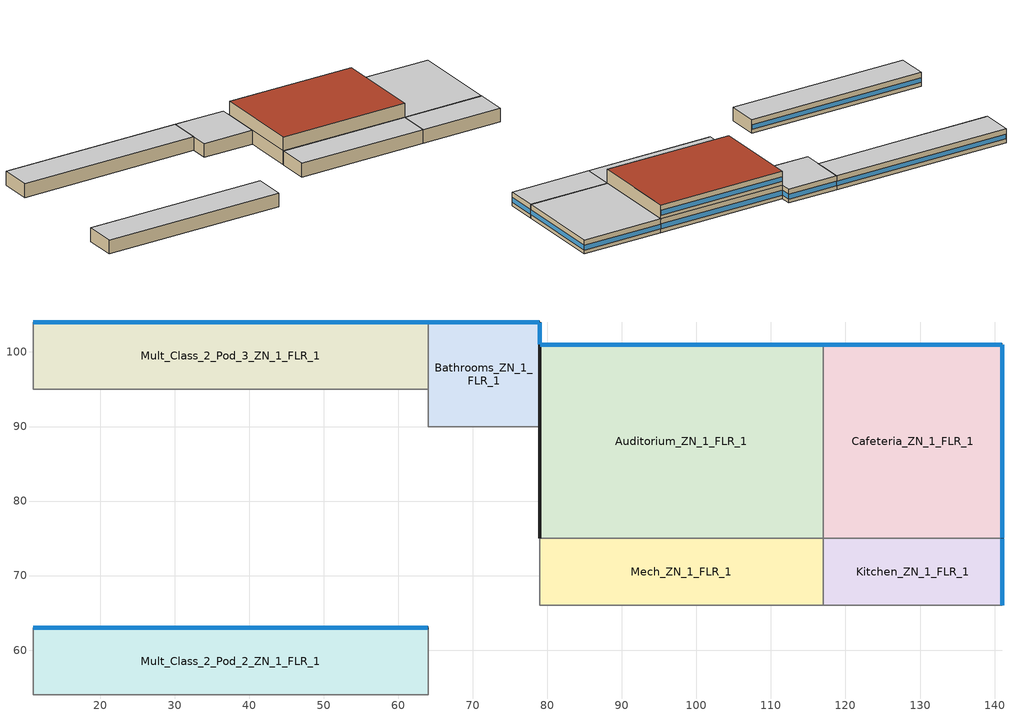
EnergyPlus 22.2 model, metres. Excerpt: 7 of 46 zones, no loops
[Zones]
Auditorium_ZN_1_FLR_1
 floor ground (ext-slab): 79,101 117,101 117,75 79,75 z0
 wall outside (Steel Frame Non-res Ext Wall): 117,101 79,101 79,75 z0:4; 117,101 79,101 79,75 z4:8
 wall to Mech_ZN_1_FLR_1 (int-walls): 79,75 117,75 z0:4
 wall to Cafeteria_ZN_1_FLR_1 (int-walls): 117,75 117,101 z0:4
 wall to Mech_ZN_1_FLR_2 (int-walls): 79,75 117,75 z4:8
 wall to LIBRARY_MEDIA_CENTER_ZN_1_FLR_2 (int-walls): 117,75 117,101 z4:8
 window (Window Non-res Fixed): 116.95,101 79.05,101 z1.1:2.5; 116.95,101 79.05,101 z5.1:6.5
 roof outside (IEAD Non-res Roof): 79,75 117,75 117,101 79,101 z8
Bathrooms_ZN_1_FLR_1
 floor ground (ext-slab): 64,104 79,104 79,90 64,90 z0
 wall outside (Steel Frame Non-res Ext Wall): 79,90 79,101 79,104 64,104 z0:4
 wall to Main_Corridor_ZN_1_FLR_1 (int-walls): 64,90 79,90 z0:4
 wall to Mult_Class_2_Pod_3_ZN_1_FLR_1 (int-walls): 64,104 64,95 z0:4
 wall to Corridor_Pod_3_ZN_1_FLR_1 (int-walls): 64,95 64,90 z0:4
 window (Window Non-res Fixed): 79,101.05 79,103.95 z1.1:2.55; 78.95,104 64.05,104 z1.1:2.51
 ceiling to Bathrooms_ZN_1_FLR_2 (INT-FLOOR-UNDERSIDE): 64,90 79,90 79,104 64,104 z4
Cafeteria_ZN_1_FLR_1
 floor ground (ext-slab): 117,101 141,101 141,75 117,75 z0
 wall outside (Steel Frame Non-res Ext Wall): 141,75 141,101 117,101 z0:4
 wall to Kitchen_ZN_1_FLR_1 (int-walls): 117,75 141,75 z0:4
 window (Window Non-res Fixed): 141,75.05 141,100.95 / 140.95,101 117.05,101 z1.1:2.51
 ceiling to LIBRARY_MEDIA_CENTER_ZN_1_FLR_2 (INT-FLOOR-UNDERSIDE): 117,75 141,75 141,101 117,101 z4
Kitchen_ZN_1_FLR_1
 floor ground (ext-slab): 117,75 141,75 141,66 117,66 z0
 wall outside (Steel Frame Non-res Ext Wall): 141,66 141,75 z0:4
 wall to Aux_Gym_ZN_1_FLR_1 (int-walls): 117,66 141,66 z0:4
 wall to Mech_ZN_1_FLR_1 (int-walls): 117,75 117,66 z0:4
 window (Window Non-res Fixed): 141,66.05 141,74.95 z1.1:2.52
 ceiling to LIBRARY_MEDIA_CENTER_ZN_1_FLR_2 (INT-FLOOR-UNDERSIDE): 117,66 141,66 141,75 117,75 z4
Mech_ZN_1_FLR_1
 floor ground (ext-slab): 79,75 117,75 117,66 79,66 z0
 wall to Gym_ZN_1_FLR_1 (int-walls): 79,66 117,66 z0:4
 wall to Main_Corridor_ZN_1_FLR_1 (int-walls): 79,75 79,66 z0:4
 ceiling to Mech_ZN_1_FLR_2 (INT-FLOOR-UNDERSIDE): 79,66 117,66 117,75 79,75 z4
Mult_Class_2_Pod_2_ZN_1_FLR_1
 floor ground (ext-slab): 11,63 64,63 64,54 11,54 z0
 wall outside (Steel Frame Non-res Ext Wall): 64,63 11,63 z0:4
 wall to Corridor_Pod_2_ZN_1_FLR_1 (int-walls): 11,54 64,54 z0:4
 wall to Main_Corridor_ZN_1_FLR_1 (int-walls): 64,54 64,63 z0:4
 wall to Corner_Class_2_Pod_2_ZN_1_FLR_1 (int-walls): 11,63 11,54 z0:4
 window (Window Non-res Fixed): 63.95,63 11.05,63 z1.1:2.5
 ceiling to Mult_Class_2_Pod_2_ZN_1_FLR_2 (INT-FLOOR-UNDERSIDE): 11,54 64,54 64,63 11,63 z4
Mult_Class_2_Pod_3_ZN_1_FLR_1
 floor ground (ext-slab): 11,104 64,104 64,95 11,95 z0
 wall outside (Steel Frame Non-res Ext Wall): 64,104 11,104 z0:4
 wall to Corridor_Pod_3_ZN_1_FLR_1 (int-walls): 11,95 64,95 z0:4
 wall to Corner_Class_2_Pod_3_ZN_1_FLR_1 (int-walls): 11,104 11,95 z0:4
 window (Window Non-res Fixed): 63.95,104 11.05,104 z1.1:2.5
 ceiling to Mult_Class_2_Pod_3_ZN_1_FLR_2 (INT-FLOOR-UNDERSIDE): 11,95 64,95 64,104 11,104 z4
[Building]
Ref Bldg Secondary School New2004_v1.3_5.0: North Axis {deg}=0; Terrain=City; Loads Convergence Tolerance Value {W}=0.04; Temperature Convergence Tolerance Value {deltaC}=0.2; Solar Distribution=FullInteriorAndExterior; Maximum Number of Warmup Days=25; Minimum Number of Warmup Days=6
[Site:Location]
USA NV-LAS VEGAS: Latitude {deg}=36.07; Longitude {deg}=-115.17; Time Zone {hr}=-8; Elevation {m}=664
[SizingPeriod:DesignDay] Day of Month=21; Humidity Condition Type=Wetbulb; Barometric Pressure {Pa}=93598; Rain Indicator=No; Snow Indicator=No; Daylight Saving Time Indicator=No; Solar Model Indicator=ASHRAEClearSky
Name | Month | Day Type | Maximum Dry-Bulb Temperature {C} | Daily Dry-Bulb Temperature Range {deltaC} | Wetbulb or DewPoint at Maximum Dry-Bulb {C} | Wind Speed {m/s} | Wind Direction {deg} | Sky Clearness
LAS_VEGAS Ann Htg 99.6% Condns DB | 1 | WinterDesignDay | -1.7 | 0 | -1.7 | 3.1 | 240 | 0
LAS_VEGAS Ann Clg .4% Condns WB=>MDB | 7 | SummerDesignDay | 34.7 | 13.6 | 21.9 | 5.3 | 230 | 1
[Site:WaterMainsTemperature]
Calculation Method=CORRELATION; Annual Average Outdoor Air Temperature {C}=19.48; Maximum Difference In Monthly Average Outdoor Air Temperatures {deltaC}=25.6
[Site:GroundTemperature:BuildingSurface]
18.89, 18.889, 18.895, 20.344, 20.899, 20.929, 20.753, 20.826, 21.013, 20.868, 19.246, 18.923
[Construction]
Steel Frame Non-res Ext Wall: Wood Siding, Steel Frame NonRes Wall Insulation, 1/2IN Gypsum
IEAD Non-res Roof: Roof Membrane, IEAD NonRes Roof Insulation, Metal Decking
ext-slab: HW CONCRETE, CP02 CARPET PAD
int-walls: 1/2IN Gypsum, 1/2IN Gypsum
INT-FLOOR-UNDERSIDE: CP02 CARPET PAD, MAT-CC05 4 HW CONCRETE
Window Non-res Fixed: NonRes Fixed Assembly Window
InteriorFurnishings: Std Wood 6inch
[Material] Thermal Absorptance=0.9
Name | Roughness | Thickness {m} | Conductivity {W/m-K} | Density {kg/m3} | Specific Heat {J/kg-K} | Solar Absorptance | Visible Absorptance
Steel Frame NonRes Wall Insulation | MediumRough | 0.0539159 | 0.049 | 265 | 836.8 | 0.7 | 0.7
IEAD NonRes Roof Insulation | MediumRough | 0.124663 | 0.049 | 265 | 836.8 | 0.7 | 0.7
Std Wood 6inch | MediumSmooth | 0.15 | 0.12 | 540 | 1210 | 0.7 | 0.7
Wood Siding | MediumSmooth | 0.01 | 0.11 | 544.62 | 1210 | 0.78 | 0.78
1/2IN Gypsum | Smooth | 0.0127 | 0.16 | 784.9 | 830 | 0.92 | 0.92
HW CONCRETE; MAT-CC05 4 HW CONCRETE | Rough | 0.1016 | 1.311 | 2240 | 836.8 | 0.7 | 0.7
Roof Membrane | VeryRough | 0.0095 | 0.16 | 1121.29 | 1460 | 0.7 | 0.7
Metal Decking | MediumSmooth | 0.0015 | 45.006 | 7680 | 418.4 | 0.7 | 0.3
[WindowMaterial:SimpleGlazingSystem]
NonRes Fixed Assembly Window: U-Factor {W/m2-K}=3.23646; Solar Heat Gain Coefficient=0.25
[Material:NoMass]
CP02 CARPET PAD: Roughness=VeryRough; Thermal Resistance {m2-K/W}=0.2165; Thermal Absorptance=0.9; Solar Absorptance=0.7; Visible Absorptance=0.8
[Zone] Type=1; Multiplier=1; Floor Area {m2}=autocalculate; Part of Total Floor Area=Yes
Auditorium_ZN_1_FLR_1; Bathrooms_ZN_1_FLR_1; Cafeteria_ZN_1_FLR_1; Kitchen_ZN_1_FLR_1; Mech_ZN_1_FLR_1; Mult_Class_2_Pod_2_ZN_1_FLR_1; Mult_Class_2_Pod_3_ZN_1_FLR_1
[People] Fraction Radiant=0.3; Sensible Heat Fraction=AUTOCALCULATE; Activity Level Schedule=ACTIVITY_SCH; Enable ASHRAE 55 Comfort Warnings=No; Mean Radiant Temperature Calculation Type=ZoneAveraged; Work Efficiency Schedule=WORK_EFF_SCH; Clothing Insulation Calculation Method=ClothingInsulationSchedule; Clothing Insulation Schedule=CLOTHING_SCH; Air Velocity Schedule=AIR_VELO_SCH; Thermal Comfort Model 1 Type=FANGER
Name | Zone or ZoneList or Space or SpaceList | Number of People Schedule | Number of People Calculation Method | Floor Area per Person {m2/person} | Number of People
Auditorium_ZN_1_FLR_1 People | Auditorium_ZN_1_FLR_1 | BLDG_OCC_SCH_Auditorium | Area/Person | 1
Bathrooms_ZN_1_FLR_1 People | Bathrooms_ZN_1_FLR_1 | BLDG_OCC_SCH | Area/Person | 10
Cafeteria_ZN_1_FLR_1 People | Cafeteria_ZN_1_FLR_1 | BLDG_OCC_SCH_Cafeteria | Area/Person | 1.39
Kitchen_ZN_1_FLR_1 People | Kitchen_ZN_1_FLR_1 | BLDG_OCC_SCH | People |  | 32.4
Mech_ZN_1_FLR_1 People | Mech_ZN_1_FLR_1 | BLDG_OCC_SCH | Area/Person | 100
Mult_Class_2_Pod_2_ZN_1_FLR_1 People | Mult_Class_2_Pod_2_ZN_1_FLR_1 | BLDG_OCC_SCH | Area/Person | 4
Mult_Class_2_Pod_3_ZN_1_FLR_1 People | Mult_Class_2_Pod_3_ZN_1_FLR_1 | BLDG_OCC_SCH | Area/Person | 4
[Lights] Schedule=BLDG_LIGHT_SCH; Design Level Calculation Method=Watts/Area; Return Air Fraction=0; Fraction Radiant=0.37; Fraction Visible=0.2; Fraction Replaceable=1; Return Air Fraction Calculated from Plenum Temperature=No
Name | Zone or ZoneList or Space or SpaceList | Watts per Zone Floor Area {W/m2}
Auditorium_ZN_1_FLR_1_Lights | Auditorium_ZN_1_FLR_1 | 9.68
Bathrooms_ZN_1_FLR_1_Lights | Bathrooms_ZN_1_FLR_1 | 9.68
Cafeteria_ZN_1_FLR_1_Lights | Cafeteria_ZN_1_FLR_1 | 15.06
Kitchen_ZN_1_FLR_1_Lights | Kitchen_ZN_1_FLR_1 | 12.91
Mech_ZN_1_FLR_1_Lights | Mech_ZN_1_FLR_1 | 16.14
Mult_Class_2_Pod_2_ZN_1_FLR_1_Lights | Mult_Class_2_Pod_2_ZN_1_FLR_1 | 15.06
Mult_Class_2_Pod_3_ZN_1_FLR_1_Lights | Mult_Class_2_Pod_3_ZN_1_FLR_1 | 15.06
[ElectricEquipment]
Name | Zone or ZoneList or Space or SpaceList | Schedule | Design Level Calculation Method | Watts per Zone Floor Area {W/m2} | Fraction Latent | Fraction Radiant | Fraction Lost | Design Level {W}
Auditorium_ZN_1_FLR_1_PlugMisc_Equip | Auditorium_ZN_1_FLR_1 | BLDG_EQUIP_SCH | Watts/Area | 5 | 0 | 0.5 | 0
Bathrooms_ZN_1_FLR_1_PlugMisc_Equip | Bathrooms_ZN_1_FLR_1 | BLDG_EQUIP_SCH | Watts/Area | 4 | 0 | 0.5 | 0
Cafeteria_ZN_1_FLR_1_PlugMisc_Equip | Cafeteria_ZN_1_FLR_1 | KITCHEN_ELEC_EQUIP_SCH | Watts/Area | 19.26 | 0 | 0.5 | 0
Kitchen_ZN_1_FLR_1_ExhFan_Equip | Kitchen_ZN_1_FLR_1 | Kitchen_Exhaust_SCH | EquipmentLevel |  | 0 | 0 | 1 | 699
Kitchen_ZN_1_FLR_1_MiscElec_Equip | Kitchen_ZN_1_FLR_1 | KITCHEN_ELEC_EQUIP_SCH | EquipmentLevel |  | 0.25 | 0.3 | 0.2 | 47994
Mech_ZN_1_FLR_1_Elevators_Equip | Mech_ZN_1_FLR_1 | BLDG_ELEVATORS | EquipmentLevel |  | 0 | 0.5 | 0 | 32109.9
Mech_ZN_1_FLR_1_PlugMisc_Equip | Mech_ZN_1_FLR_1 | BLDG_EQUIP_SCH | Watts/Area | 4 | 0 | 0.5 | 0
Mult_Class_2_Pod_2_ZN_1_FLR_1_PlugMisc_Equip | Mult_Class_2_Pod_2_ZN_1_FLR_1 | BLDG_EQUIP_SCH | Watts/Area | 10 | 0 | 0.5 | 0
Mult_Class_2_Pod_3_ZN_1_FLR_1_PlugMisc_Equip | Mult_Class_2_Pod_3_ZN_1_FLR_1 | BLDG_EQUIP_SCH | Watts/Area | 10 | 0 | 0.5 | 0
[GasEquipment]
Kitchen_ZN_1_FLR_1_MiscGas_Equip: Zone or ZoneList or Space or SpaceList=Kitchen_ZN_1_FLR_1; Schedule=KITCHEN_GAS_EQUIP_SCH; Design Level Calculation Method=EquipmentLevel; Design Level {W}=241713; Fraction Latent=0.1; Fraction Radiant=0.2; Fraction Lost=0.7
[Exterior:Lights]
Exterior Facade Lighting: Schedule=ALWAYS_ON; Design Level {W}=17927; Control Option=AstronomicalClock
[ZoneInfiltration:DesignFlowRate] Schedule=INFIL_SCH; Design Flow Rate Calculation Method=Flow/ExteriorWallArea; Flow Rate per Exterior Surface Area {m3/s-m2}=0.000302; Constant Term Coefficient=1; Temperature Term Coefficient=0; Velocity Term Coefficient=0; Velocity Squared Term Coefficient=0
Name | Zone or ZoneList or Space or SpaceList
Auditorium_ZN_1_FLR_1_Infiltration | Auditorium_ZN_1_FLR_1
Bathrooms_ZN_1_FLR_1_Infiltration | Bathrooms_ZN_1_FLR_1
Cafeteria_ZN_1_FLR_1_Infiltration | Cafeteria_ZN_1_FLR_1
Kitchen_ZN_1_FLR_1_Infiltration | Kitchen_ZN_1_FLR_1
Mult_Class_2_Pod_2_ZN_1_FLR_1_Infiltration | Mult_Class_2_Pod_2_ZN_1_FLR_1
Mult_Class_2_Pod_3_ZN_1_FLR_1_Infiltration | Mult_Class_2_Pod_3_ZN_1_FLR_1
[InternalMass] Construction=InteriorFurnishings
Name | Zone or ZoneList | Surface Area {m2}
Auditorium_ZN_1_FLR_1 Internal Mass | Auditorium_ZN_1_FLR_1 | 1976
Bathrooms_ZN_1_FLR_1 Internal Mass | Bathrooms_ZN_1_FLR_1 | 420
Cafeteria_ZN_1_FLR_1 Internal Mass | Cafeteria_ZN_1_FLR_1 | 1248
Kitchen_ZN_1_FLR_1 Internal Mass | Kitchen_ZN_1_FLR_1 | 432
Mech_ZN_1_FLR_1 Internal Mass | Mech_ZN_1_FLR_1 | 684
Mult_Class_2_Pod_2_ZN_1_FLR_1 Internal Mass | Mult_Class_2_Pod_2_ZN_1_FLR_1 | 954
Mult_Class_2_Pod_3_ZN_1_FLR_1 Internal Mass | Mult_Class_2_Pod_3_ZN_1_FLR_1 | 954
[ZoneMixing]
Kitchen_ZN_1_FLR_1 Exhaust Fanmixing_0: Zone or Space=Kitchen_ZN_1_FLR_1; Schedule=HVACOperationSchd; Design Flow Rate Calculation Method=Flow/Zone; Design Flow Rate {m3/s}=1.6288; Source Zone or Space=Cafeteria_ZN_1_FLR_1; Delta Temperature {deltaC}=0
[Schedule:Compact]
ALWAYS_ON: Through: 12/31, For: AllDays, Until: 24:00, 1
Kitchen_Exhaust_SCH; HVACOperationSchd: Through: 12/31, For: Weekdays SummerDesignDay, Until: 06:00, 0, Until: 21:00, 1, Until: 24:00, 0, For: AllOtherDays, Until: 24:00, 0
BLDG_ELEVATORS: Through: 12/31, For: Weekdays SummerDesignDay, Until: 08:00, 0, Until: 15:00, 0.3, Until: 16:00, 0.15, Until: 24:00, 0, For: AllOtherDays, Until: 24:00, 0
BLDG_EQUIP_SCH: Through: 6/30, For: Weekdays SummerDesignDay, Until: 08:00, 0.35, Until: 17:00, 0.95, Until: 24:00, 0.35, For: AllOtherDays, Until: 24:00, 0.35, Through: 9/1, For: Weekdays SummerDesignDay, Until: 08:00, 0.25, Until: 17:00, 0.5, Until: 24:00, 0.25, For: AllOtherDays, Until: 24:00, 0.25, Through: 12/31, For: Weekdays SummerDesignDay, Until: 08:00, 0.35, Until: 17:00, 0.95, Until: 24:00, 0.35, For: AllOtherDays, Until: 24:00, 0.35
BLDG_LIGHT_SCH: Through: 6/30, For: Weekdays SummerDesignDay, Until: 07:00, 0.1773, Until: 21:00, 0.9, Until: 24:00, 0.1773, For: AllOtherDays, Until: 24:00, 0.1773, Through: 9/1, For: Weekdays SummerDesignDay, Until: 08:00, 0.1773, Until: 20:00, 0.5, Until: 24:00, 0.1773, For: AllOtherDays, Until: 24:00, 0.1773, Through: 12/31, For: Weekdays SummerDesignDay, Until: 07:00, 0.1773, Until: 21:00, 0.9, Until: 24:00, 0.1773, For: AllOtherDays, Until: 24:00, 0.1773
BLDG_OCC_SCH: Through: 6/30, For: Weekdays SummerDesignDay, Until: 08:00, 0, Until: 16:00, 0.7, Until: 21:00, 0.15, Until: 24:00, 0, For: AllOtherDays, Until: 24:00, 0, Through: 9/1, For: Weekdays SummerDesignDay, Until: 08:00, 0, Until: 21:00, 0.15, Until: 24:00, 0, For: AllOtherDays, Until: 24:00, 0, Through: 12/31, For: Weekdays SummerDesignDay, Until: 08:00, 0, Until: 16:00, 0.7, Until: 21:00, 0.15, Until: 24:00, 0, For: AllOtherDays, Until: 24:00, 0
BLDG_OCC_SCH_Auditorium: Through: 6/30, For: Weekdays SummerDesignDay, Until: 08:00, 0, Until: 15:00, 0.25, Until: 17:00, 0.95, Until: 20:00, 0.1, Until: 24:00, 0, For: AllOtherDays, Until: 24:00, 0, Through: 9/1, For: Weekdays SummerDesignDay, Until: 08:00, 0, Until: 17:00, 0.15, Until: 19:00, 0.35, Until: 24:00, 0, For: AllOtherDays, Until: 24:00, 0, Through: 12/31, For: Weekdays SummerDesignDay, Until: 08:00, 0, Until: 15:00, 0.25, Until: 17:00, 0.95, Until: 20:00, 0.1, Until: 24:00, 0, For: AllOtherDays, Until: 24:00, 0
BLDG_OCC_SCH_Cafeteria: Through: 6/30, For: Weekdays SummerDesignDay, Until: 07:00, 0, Until: 09:00, 0.15, Until: 11:00, 0.05, Until: 13:00, 0.95, Until: 15:00, 0.15, Until: 24:00, 0, For: AllOtherDays, Until: 24:00, 0, Through: 9/1, For: Weekdays SummerDesignDay, Until: 09:00, 0, Until: 15:00, 0.25, Until: 24:00, 0, For: AllOtherDays, Until: 24:00, 0, Through: 12/31, For: Weekdays SummerDesignDay, Until: 07:00, 0, Until: 09:00, 0.15, Until: 11:00, 0.05, Until: 13:00, 0.95, Until: 15:00, 0.15, Until: 24:00, 0, For: AllOtherDays, Until: 24:00, 0
KITCHEN_ELEC_EQUIP_SCH: Through: 6/30, For: Weekdays SummerDesignDay, Until: 08:00, 0.1, Until: 10:00, 0.15, Until: 13:00, 0.25, Until: 15:00, 0.15, Until: 24:00, 0.1, For: AllOtherDays, Until: 24:00, 0.1, Through: 9/1, For: Weekdays SummerDesignDay, Until: 08:00, 0.1, Until: 10:00, 0.13, Until: 13:00, 0.2, Until: 15:00, 0.13, Until: 24:00, 0.1, For: AllOtherDays, Until: 24:00, 0.1, Through: 12/31, For: Weekdays SummerDesignDay, Until: 08:00, 0.1, Until: 10:00, 0.15, Until: 13:00, 0.25, Until: 15:00, 0.15, Until: 24:00, 0.1, For: AllOtherDays, Until: 24:00, 0.1
KITCHEN_GAS_EQUIP_SCH: Through: 6/30, For: Weekdays SummerDesignDay, Until: 08:00, 0.02, Until: 10:00, 0.15, Until: 13:00, 0.2, Until: 15:00, 0.1, Until: 24:00, 0.02, For: AllOtherDays, Until: 24:00, 0.02, Through: 9/1, For: Weekdays SummerDesignDay, Until: 08:00, 0.02, Until: 10:00, 0.1, Until: 13:00, 0.15, Until: 15:00, 0.1, Until: 24:00, 0.02, For: WeekEnds WinterDesignDay Holidays AllOtherDays, Until: 24:00, 0.02, Through: 12/31, For: Weekdays SummerDesignDay, Until: 08:00, 0.02, Until: 10:00, 0.15, Until: 13:00, 0.2, Until: 15:00, 0.1, Until: 24:00, 0.02, For: WeekEnds WinterDesignDay Holidays AllOtherDays, Until: 24:00, 0.02
INFIL_SCH: Through: 12/31, For: AllDays, Until: 07:00, 1, Until: 21:00, 0.5, Until: 24:00, 1
ACTIVITY_SCH: Through: 12/31, For: AllDays, Until: 24:00, 120
AIR_VELO_SCH: Through: 12/31, For: AllDays, Until: 24:00, 0.2
CLOTHING_SCH: Through: 04/30, For: AllDays, Until: 24:00, 1.1, Through: 09/30, For: AllDays, Until: 24:00, 0.6, Through: 12/31, For: AllDays, Until: 24:00, 1.1
WORK_EFF_SCH: Through: 12/31, For: AllDays, Until: 24:00, 0
